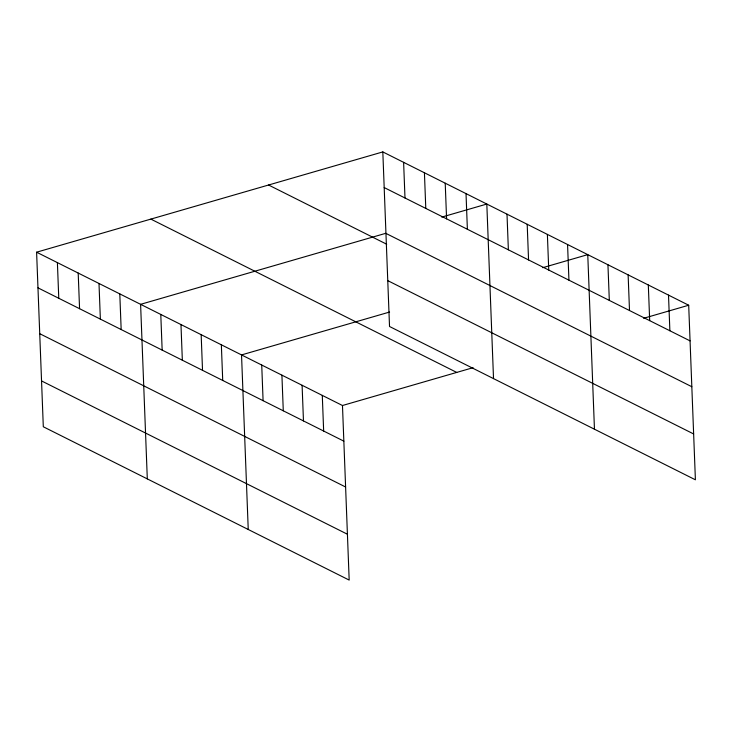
<?xml version="1.0" encoding="UTF-8"?>
<svg xmlns="http://www.w3.org/2000/svg" width="732" height="732" viewBox="0 0 732 732"><rect width="100%" height="100%" fill="white"/><g stroke="black" fill="none" stroke-linecap="round" stroke-linejoin="round"><path stroke-width="1.1" d="M36.6 252.201L342.475 405.51L349.182 580.083L43.307 426.765L36.6 252.201L382.818 151.917L688.693 305.235L695.4 479.799L389.525 326.49L382.818 151.917M385.746 233.316L140.599 304.329L147.306 478.893M441.771 217.093L486.817 204.045L493.524 378.618M389.58 312.042L241.533 354.919L248.24 529.483M542.714 267.683L587.759 254.635L594.457 429.208M342.475 405.51L473.073 367.684M643.648 318.283L688.693 305.235M384.19 187.566L690.066 340.883M385.947 233.407L691.822 386.725M268.571 185.013L386.697 244.223M387.768 280.64L693.643 433.957M150.856 219.106L456.731 372.423M37.973 287.85L343.848 441.158M39.729 333.691L345.605 487M41.541 380.924L347.416 534.232M668.508 295.115L669.872 330.763M648.314 284.995L649.687 320.643M628.129 274.875L629.502 310.524M607.944 264.755L609.317 300.404M567.565 244.525L568.938 280.164M547.38 234.405L548.753 270.053M527.196 224.285L528.559 259.933M507.002 214.165L508.374 249.813M466.019 193.623L467.382 229.272M445.221 183.192L446.584 218.841M424.423 172.77L425.786 208.419M403.616 162.348L404.988 197.988M322.29 395.39L323.654 431.038M302.096 385.279L303.469 420.918M281.912 375.159L283.284 410.798M261.727 365.039L263.09 400.688M221.348 344.799L222.72 380.448M201.163 334.68L202.526 370.328M180.969 324.56L182.341 360.208M160.784 314.44L162.156 350.088M119.801 293.898L121.164 329.546M98.994 283.476L100.366 319.125M78.196 273.045L79.568 308.694M57.398 262.623L58.77 298.272"/></g></svg>
